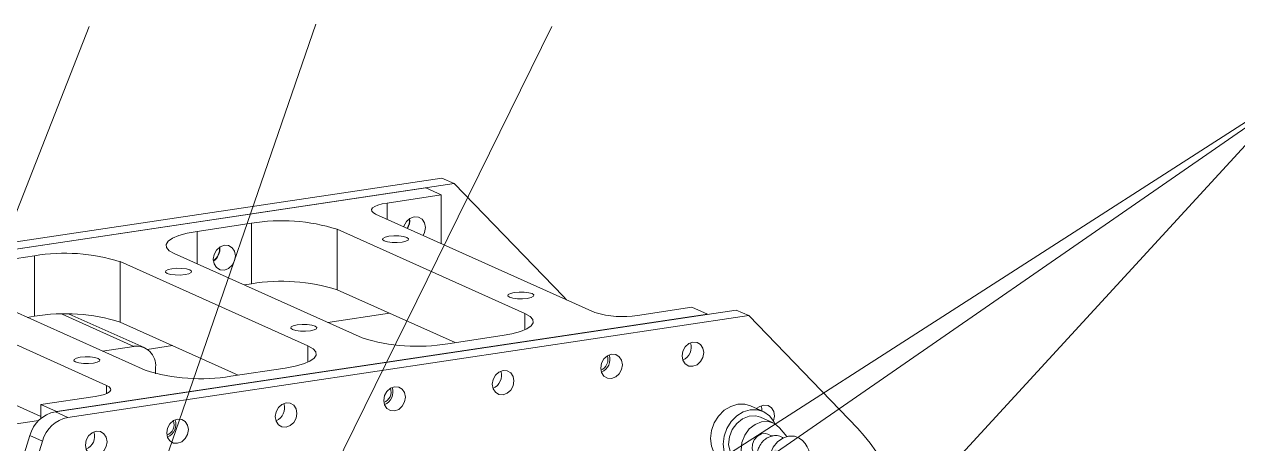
# Model space of a CAD drawing. Header units: millimetres. Extents: x 0 to 841, y 0 to 594.
# Drawn here: x 363.6 to 557.3, y 335.2 to 402.1 of the extents above; entities that cross this region are included whole.
import ezdxf

# ---------------------------------------------------------------- set-up
doc = ezdxf.new("R2010")
doc.units = ezdxf.units.MM
doc.layers.get('0').update_dxf_attribs({"lineweight": 18})
doc.layers.add('10', color=7, linetype='Continuous', lineweight=18)

# ---------------------------------------------------------------- blocks, each defined once
blk = doc.blocks.new('*X4')
at = {"layer": '10', "linetype": 'Continuous'}
h = blk.add_hatch(color=0, dxfattribs=at)
edge = h.paths.add_edge_path(flags=0)
edge.add_arc((350.03, 340.96), 0.381, 0, 360)
at = {"layer": '10', "color": 0, "linetype": 'Continuous'}
blk.add_line((350.03, 340.96), (373.94, 401.79), dxfattribs=at)
at = {"layer": '10', "color": 0}
blk.add_line((373.94, 401.79), (373.94, 401.79), dxfattribs=at)
blk = doc.blocks.new('*X5')
at = {"layer": '10', "linetype": 'Continuous'}
h = blk.add_hatch(color=0, dxfattribs=at)
edge = h.paths.add_edge_path(flags=0)
edge.add_arc((375.21, 300.84), 0.381, 0, 360)
at = {"layer": '10', "color": 0, "linetype": 'Continuous'}
blk.add_line((375.21, 300.84), (410.1, 402.13), dxfattribs=at)
at = {"layer": '10', "color": 0}
blk.add_line((410.1, 402.13), (410.1, 402.13), dxfattribs=at)
blk = doc.blocks.new('*X6')
at = {"layer": '10', "linetype": 'Continuous'}
h = blk.add_hatch(color=0, dxfattribs=at)
edge = h.paths.add_edge_path(flags=0)
edge.add_arc((397.9, 300.45), 0.381, 0, 360)
at = {"layer": '10', "color": 0, "linetype": 'Continuous'}
blk.add_line((397.9, 300.45), (447.79, 401.79), dxfattribs=at)
at = {"layer": '10', "color": 0}
blk.add_line((447.79, 401.79), (447.79, 401.79), dxfattribs=at)
blk = doc.blocks.new('*X7')
at = {"layer": '10', "linetype": 'Continuous'}
h = blk.add_hatch(color=0, dxfattribs=at)
edge = h.paths.add_edge_path(flags=0)
edge.add_arc((472.74, 289.57), 0.381, 0, 360)
at = {"layer": '10', "color": 0, "linetype": 'Continuous'}
blk.add_line((472.74, 289.57), (566.64, 391.68), dxfattribs=at)
at = {"layer": '10', "color": 0}
blk.add_line((566.64, 391.68), (566.64, 391.68), dxfattribs=at)
blk = doc.blocks.new('*X8')
at = {"layer": '10', "linetype": 'Continuous'}
blk.add_hatch(color=0, dxfattribs=at).paths.add_polyline_path([(480.87, 331.91), (483.54, 334.3), (484.04, 333.57)], flags=0)
at = {"layer": '10', "color": 0, "linetype": 'Continuous'}
blk.add_line((480.87, 331.91), (566.64, 391.27), dxfattribs=at)
at = {"layer": '10', "color": 0}
blk.add_line((566.64, 391.27), (566.64, 391.27), dxfattribs=at)
blk = doc.blocks.new('*X9')
at = {"layer": '10', "linetype": 'Continuous'}
h = blk.add_hatch(color=0, dxfattribs=at)
edge = h.paths.add_edge_path(flags=0)
edge.add_arc((390.13, 278.46), 0.381, 0, 360)
at = {"layer": '10', "color": 0, "linetype": 'Continuous'}
blk.add_line((390.13, 278.46), (566.14, 391.41), dxfattribs=at)
at = {"layer": '10', "color": 0}
blk.add_line((566.14, 391.41), (566.14, 391.41), dxfattribs=at)

msp = doc.modelspace()

# ---------------------------------------------------------------- linework, layer by layer
at = {"color": 7, "linetype": 'Continuous', "lineweight": 15}
for p, q in [((430.21, 377.59), (321.52, 361.35)), ((432.21, 376.69), (323.52, 360.45)), ((323.72, 360.48), (427.64, 376.01)), ((427.64, 376.01), (430.14, 374.89)), ((432.21, 376.69), (430.21, 377.59)), ((449.64, 358.69), (432.21, 376.69)), ((430.14, 374.89), (421.48, 373.6)), ((430.14, 367.13), (430.14, 374.89)), ((391.17, 369.07), (399.83, 370.36)), ((399.83, 360.7), (399.83, 370.36)), ((419.65, 371.83), (454.65, 356.14)), ((413.49, 369.41), (443.49, 355.96)), ((413.49, 359.75), (413.49, 369.41)), ((356.53, 363.89), (365.19, 365.18)), ((365.19, 355.53), (365.19, 365.18)), ((378.85, 364.24), (408.85, 350.79)), ((378.85, 354.58), (378.85, 364.24)), ((417.51, 352.08), (387.51, 365.53)), ((382.87, 346.91), (352.87, 360.35)), ((398.67, 360.53), (399.83, 360.7)), ((376.71, 344.49), (341.71, 360.18)), ((413.49, 359.75), (432.33, 351.31)), ((450.14, 358.16), (449.64, 358.69)), ((477.21, 356.52), (368.52, 340.28)), ((461.48, 355.66), (470.14, 356.96)), ((470.14, 356.96), (472.64, 355.84)), ((479.21, 355.62), (477.21, 356.52)), ((364.03, 355.35), (365.19, 355.53)), ((472.64, 355.84), (368.72, 340.31)), ((479.21, 355.62), (370.52, 339.38)), ((382.7, 350.51), (370.75, 355.87)), ((378.85, 354.58), (397.69, 346.13)), ((421.84, 356.01), (412.02, 354.54)), ((496.64, 337.62), (479.21, 355.62)), ((376.03, 349.97), (381.06, 350.72)), ((387.2, 350.83), (383.18, 350.23)), ((439.83, 352.43), (431.17, 351.14)), ((366.22, 339.53), (341.71, 350.52)), ((384.53, 347.38), (384.53, 346.35)), ((405.19, 347.25), (396.53, 345.96)), ((366.22, 341.43), (374.88, 342.72)), ((368.72, 340.31), (366.22, 341.43)), ((366.22, 339.2), (366.22, 341.43)), ((481.52, 340.31), (479.52, 341.21)), ((480.99, 341.12), (480.43, 340.8)), ((370.52, 339.38), (368.52, 340.28)), ((483.11, 338.5), (481.11, 339.4)), ((365.89, 338.89), (353.59, 337.06)), ((485.3, 336.33), (484.14, 337.72)), ((364.45, 336.49), (352.05, 296.65)), ((366.45, 335.6), (354.05, 295.75)), ((366.45, 335.6), (364.45, 336.49)), ((482.94, 336.39), (482.29, 336.68))]:
    msp.add_line(p, q, dxfattribs=at)
at = {"color": 8, "linetype": 'Continuous', "lineweight": 15}
for p, q in [((421.48, 373.6), (421.48, 371.01)), ((391.17, 363.89), (391.17, 369.07)), ((369.59, 355.87), (381.06, 350.72)), ((443.49, 353.38), (443.49, 355.96)), ((408.85, 348.2), (408.85, 350.79)), ((376.71, 343.2), (376.71, 344.49))]:
    msp.add_line(p, q, dxfattribs=at)
at = {"color": 7, "linetype": 'Continuous', "lineweight": 15}
for points in [[(419.65, 371.83), (419.25, 372.06), (419.02, 372.31), (418.99, 372.56), (419.15, 372.81), (419.5, 373.05), (420.01, 373.26), (420.68, 373.45), (421.48, 373.6)], [(424.14, 369.82), (424.17, 369.93), (424.56, 370.63), (425.13, 371.14), (425.81, 371.39), (426.49, 371.34), (427.07, 371), (427.45, 370.42), (427.59, 369.68)], [(387.51, 365.53), (386.7, 365.99), (386.26, 366.49), (386.19, 366.99), (386.51, 367.5), (387.2, 367.97), (388.24, 368.4), (389.58, 368.77), (391.17, 369.07)], [(421, 367.55), (420.74, 367.75), (420.79, 367.96), (421.16, 368.15), (421.77, 368.29), (422.55, 368.36), (423.36, 368.34), (424.1, 368.25), (424.64, 368.09), (424.9, 367.89), (424.85, 367.68), (424.49, 367.49), (423.87, 367.35), (423.1, 367.28), (422.28, 367.29), (421.54, 367.39), (421, 367.55)], [(427.59, 369.68), (427.45, 368.9), (427.23, 368.43)], [(393.73, 364.62), (393.86, 363.88), (394.25, 363.3), (394.82, 362.95), (395.5, 362.9), (396.18, 363.16), (396.76, 363.67), (397.14, 364.37), (397.28, 365.15), (397.14, 365.89), (396.76, 366.47), (396.18, 366.82), (395.5, 366.86), (394.82, 366.61), (394.25, 366.1), (393.86, 365.4), (393.73, 364.62)], [(386.36, 362.37), (386.1, 362.57), (386.15, 362.78), (386.51, 362.97), (387.13, 363.11), (387.91, 363.18), (388.72, 363.17), (389.46, 363.07), (390, 362.91), (390.26, 362.71), (390.21, 362.5), (389.85, 362.31), (389.23, 362.17), (388.45, 362.1), (387.64, 362.12), (386.9, 362.21), (386.36, 362.37)], [(441, 358.58), (440.74, 358.78), (440.79, 358.99), (441.16, 359.18), (441.77, 359.32), (442.55, 359.39), (443.36, 359.38), (444.1, 359.28), (444.64, 359.13), (444.9, 358.92), (444.85, 358.71), (444.49, 358.52), (443.87, 358.38), (443.1, 358.31), (442.28, 358.33), (441.54, 358.42), (441, 358.58)], [(443.49, 355.96), (444.3, 355.5), (444.75, 355.01), (444.81, 354.5), (444.49, 354), (443.8, 353.53), (442.76, 353.1), (441.42, 352.72), (439.83, 352.43)], [(406.36, 353.41), (406.1, 353.61), (406.15, 353.82), (406.51, 354.01), (407.13, 354.15), (407.91, 354.22), (408.72, 354.2), (409.46, 354.11), (410, 353.95), (410.26, 353.75), (410.21, 353.54), (409.85, 353.35), (409.23, 353.21), (408.45, 353.14), (407.64, 353.15), (406.9, 353.25), (406.36, 353.41)], [(408.85, 350.79), (409.66, 350.33), (410.1, 349.83), (410.17, 349.33), (409.85, 348.82), (409.16, 348.35), (408.12, 347.92), (406.78, 347.55), (405.19, 347.25)], [(470.31, 347.53), (470.97, 347.78), (471.54, 348.28), (471.91, 348.96), (472.04, 349.72), (471.91, 350.44), (471.54, 351.01), (470.97, 351.35), (470.31, 351.4), (469.65, 351.15), (469.09, 350.65), (468.71, 349.96), (468.58, 349.21), (468.71, 348.49), (469.09, 347.92), (469.65, 347.58), (470.31, 347.53)], [(371.72, 348.23), (371.46, 348.43), (371.51, 348.64), (371.87, 348.83), (372.49, 348.97), (373.26, 349.04), (374.08, 349.03), (374.82, 348.93), (375.36, 348.77), (375.62, 348.57), (375.57, 348.36), (375.21, 348.17), (374.59, 348.03), (373.81, 347.96), (373, 347.98), (372.26, 348.07), (371.72, 348.23)], [(457.32, 345.59), (457.98, 345.84), (458.55, 346.34), (458.92, 347.02), (459.05, 347.78), (458.92, 348.5), (458.55, 349.07), (457.98, 349.41), (457.32, 349.46), (456.66, 349.21), (456.1, 348.71), (455.72, 348.02), (455.59, 347.26), (455.72, 346.55), (456.1, 345.97), (456.66, 345.64), (457.32, 345.59)], [(440, 343), (440.66, 343.25), (441.23, 343.75), (441.6, 344.44), (441.73, 345.19), (441.6, 345.91), (441.23, 346.48), (440.66, 346.82), (440, 346.87), (439.34, 346.62), (438.78, 346.12), (438.4, 345.44), (438.27, 344.68), (438.4, 343.96), (438.78, 343.39), (439.34, 343.05), (440, 343)], [(376.71, 344.49), (377.11, 344.26), (377.34, 344.01), (377.37, 343.76), (377.21, 343.51), (376.86, 343.27), (376.35, 343.06), (375.68, 342.87), (374.88, 342.72)], [(422.68, 340.42), (423.34, 340.66), (423.9, 341.16), (424.28, 341.85), (424.41, 342.61), (424.28, 343.33), (423.9, 343.9), (423.34, 344.23), (422.68, 344.28), (422.02, 344.03), (421.46, 343.53), (421.08, 342.85), (420.95, 342.09), (421.08, 341.37), (421.46, 340.8), (422.02, 340.46), (422.68, 340.42)], [(405.36, 337.83), (406.02, 338.07), (406.58, 338.58), (406.96, 339.26), (407.09, 340.02), (406.96, 340.74), (406.58, 341.31), (406.02, 341.64), (405.36, 341.69), (404.7, 341.44), (404.13, 340.94), (403.76, 340.26), (403.63, 339.5), (403.76, 338.78), (404.13, 338.21), (404.7, 337.88), (405.36, 337.83)], [(479.52, 341.21), (478.6, 341.48), (477.47, 341.48), (476.35, 341.14), (475.31, 340.51), (474.41, 339.6), (473.72, 338.5), (473.29, 337.27), (473.14, 336), (473.29, 334.77), (473.72, 333.67), (474.41, 332.77), (475.03, 332.3)], [(483.16, 338.84), (483.31, 339.57), (483.21, 340.3), (482.86, 340.89), (482.31, 341.26), (481.65, 341.34), (480.99, 341.12)], [(388.04, 335.24), (388.7, 335.49), (389.26, 335.99), (389.64, 336.67), (389.77, 337.43), (389.64, 338.15), (389.26, 338.72), (388.7, 339.05), (388.04, 339.1), (387.38, 338.86), (386.81, 338.35), (386.44, 337.67), (386.31, 336.91), (386.44, 336.19), (386.81, 335.62), (387.38, 335.29), (388.04, 335.24)], [(483.41, 338.35), (483.22, 338.73), (482.54, 339.62), (481.64, 340.26), (480.6, 340.58), (479.47, 340.58), (478.35, 340.25), (477.31, 339.61), (476.41, 338.71), (475.72, 337.6), (475.29, 336.38), (475.14, 335.1), (475.29, 333.88), (475.38, 333.56)], [(481.11, 339.4), (480.35, 339.62), (479.28, 339.58), (478.23, 339.17), (477.3, 338.43), (476.58, 337.43), (476.13, 336.27), (476.01, 335.06), (476.23, 333.92)], [(375.05, 333.3), (375.71, 333.54), (376.27, 334.05), (376.65, 334.73), (376.78, 335.49), (376.65, 336.21), (376.27, 336.78), (375.71, 337.11), (375.05, 337.16), (374.39, 336.92), (373.82, 336.41), (373.45, 335.73), (373.32, 334.97), (373.45, 334.25), (373.82, 333.68), (374.39, 333.35), (375.05, 333.3)], [(484.14, 337.72), (483.34, 338.39), (482.35, 338.72), (481.28, 338.68), (480.23, 338.27), (479.3, 337.53), (478.58, 336.54), (478.13, 335.38), (478.01, 334.17), (478.23, 333.02)], [(482.29, 336.68), (481.92, 336.79), (481.25, 336.74), (480.61, 336.4), (480.1, 335.82), (479.8, 335.1), (479.76, 334.34), (479.97, 333.66), (480.42, 333.16), (480.66, 333.03)], [(487.25, 336.08), (486.52, 336.36), (485.58, 336.39), (484.65, 336.08), (483.8, 335.48), (483.13, 334.63), (482.7, 333.63), (482.56, 332.56), (482.7, 331.54), (483.13, 330.66), (483.8, 330.02), (484.4, 329.73)]]:
    msp.add_lwpolyline(points, dxfattribs=at)
for centre, radius, start, end in [((404.69, 341.5), 29.27, 72.5062, 99.5595), ((422.75, 370.79), 2.29, 327.7721, 7.0279), ((422.74, 370.8), 2.35, 327.9527, 7.4057), ((392.43, 366.26), 2.3, 304.7138, 6.994), ((392.42, 366.27), 2.36, 304.3387, 7.3692), ((370.05, 336.32), 29.27, 72.5062, 99.5595), ((404.69, 331.84), 29.27, 72.5062, 99.5595), ((370.05, 326.66), 29.27, 72.5062, 99.5595), ((459.05, 370.1), 14.64, 252.5062, 279.5596), ((381.43, 347.64), 3.11, 355.1859, 96.8002), ((426.31, 380), 29.27, 252.5062, 279.5596), ((467.81, 350.59), 2.24, 293.334, 18.3736), ((454.91, 348.61), 1.84, 292.7389, 18.9688), ((454.82, 348.65), 2.24, 293.334, 18.3736), ((391.67, 374.82), 29.27, 252.5062, 279.5596), ((437.5, 346.06), 2.24, 293.334, 18.3736), ((420.27, 343.43), 1.84, 292.7389, 18.9689), ((420.18, 343.47), 2.24, 293.334, 18.3736), ((402.86, 340.88), 2.24, 293.334, 18.3737), ((479.3, 340.55), 2.01, 355.8777, 19.4157), ((369.57, 335.07), 5.32, 101.4189, 164.4521), ((371.57, 334.17), 5.32, 101.4189, 164.4521), ((385.63, 338.25), 1.84, 292.7386, 18.9692), ((385.54, 338.29), 2.24, 293.3339, 18.3736), ((473.37, 316.31), 31.56, 357.8499, 42.4809), ((372.54, 336.35), 2.24, 293.3342, 18.3735), ((485.47, 333.06), 3.5, 252.2042, 59.5036)]:
    msp.add_arc(centre, radius, start, end, dxfattribs=at)
msp.add_open_spline([(484.75, 336.07), (484.64, 336.15), (484.29, 336.42), (483.57, 336.53), (482.79, 336.41), (482.14, 336.1), (481.52, 335.65), (481.03, 335.01), (480.71, 334.28), (480.52, 333.54), (480.54, 332.85), (480.66, 332.29), (480.78, 332.02), (480.85, 331.88)], degree=3, knots=[0, 0, 0, 0, 684.188931, 2207.907425, 3528.451832, 4502.916954, 5632.459951, 7125.184611, 8083.611846, 9224.445875, 10519.073676, 11225.375935, 11965.303313, 11965.303313, 11965.303313, 11965.303313], dxfattribs=at)

# ---------------------------------------------------------------- block references
at = {"layer": '10'}
for name in ['*X4', '*X5', '*X6', '*X9', '*X7', '*X8']:
    msp.add_blockref(name, (0, 0), dxfattribs=at)

doc.saveas('drawing.dxf')
